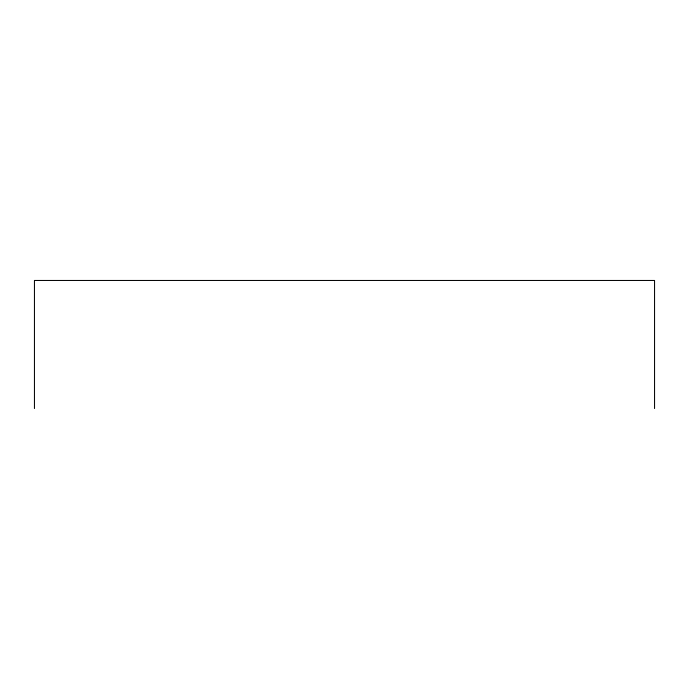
<?xml version="1.0" encoding="UTF-8"?>
<svg xmlns="http://www.w3.org/2000/svg" width="689" height="689" viewBox="0 0 689 689"><rect width="100%" height="100%" fill="white"/><g stroke="black" fill="none" stroke-linecap="round" stroke-linejoin="round"><path stroke-width="1.03" d="M654.55 408.534L654.55 280.466L34.45 280.466L34.45 408.534"/></g></svg>
